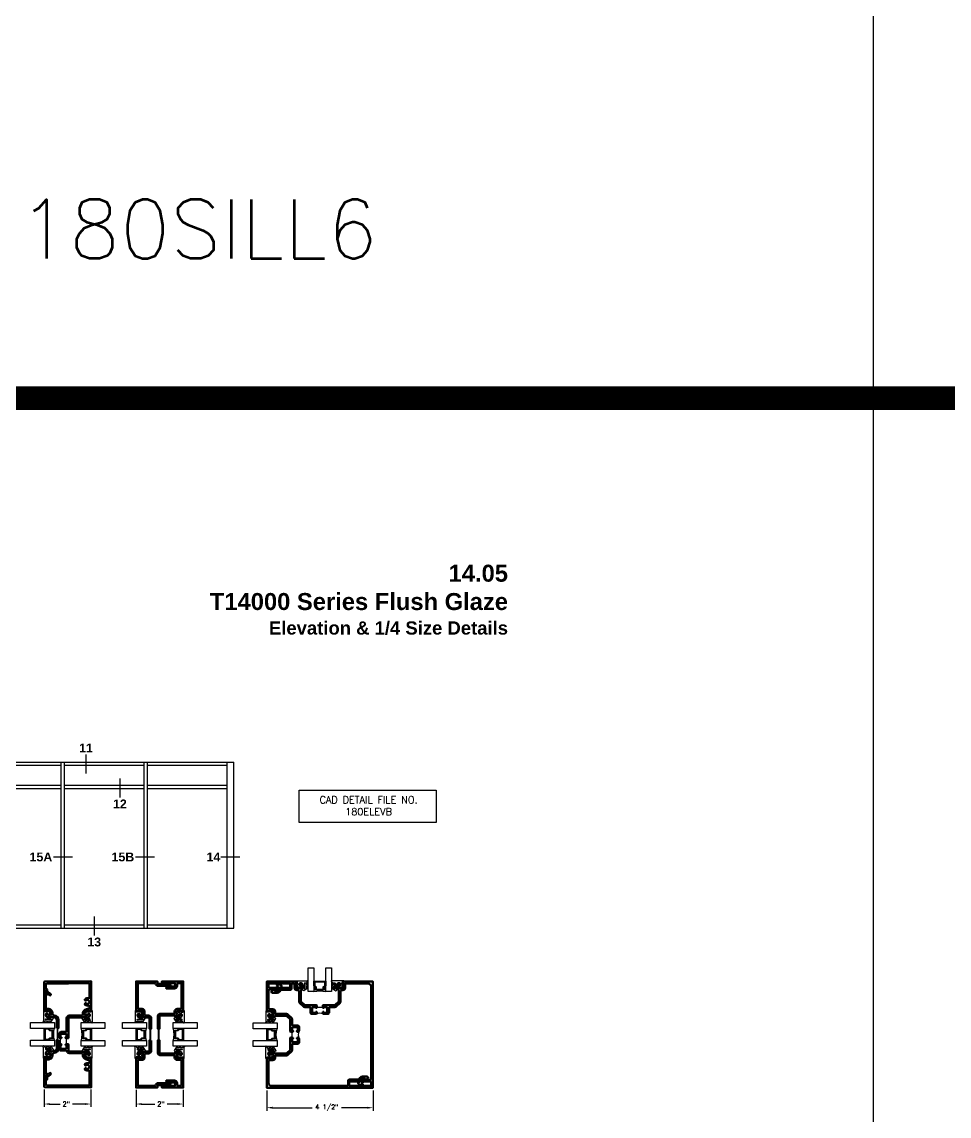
# Model space of a CAD drawing. Extents: x 0 to 139, y -15 to 75.
# Drawn here: x 37.45 to 47.27, y 7.27 to 18.86 of the extents above; entities that cross this region are included whole.
import ezdxf
from ezdxf.enums import TextEntityAlignment as Align

# ---------------------------------------------------------------- set-up
doc = ezdxf.new("R2010")
doc.units = 0
doc.header["$MEASUREMENT"] = 0
doc.header["$PDMODE"] = 3
doc.layers.get('DEFPOINTS').update_dxf_attribs({"linetype": 'CONTINUOUS'})
for name, color, linetype in [('R-ANNO-DIMS', 3, 'CONTINUOUS'), ('R-ANNO-TEXT', 6, 'CONTINUOUS'), ('R-Det1', 4, 'CONTINUOUS'), ('R-Det2', 2, 'CONTINUOUS'), ('R-OTLN', 1, 'CONTINUOUS'), ('R-PAT1', 5, 'CONTINUOUS'), ('TITLE', 7, 'CONTINUOUS')]:
    doc.layers.add(name, color=color, linetype=linetype)
doc.styles.get("Standard").update_dxf_attribs({"font": 'simplex'})
doc.styles.add('style1', font='arialbd.ttf')
doc.dimstyles.new('1-4size', dxfattribs={"dimtxt": 0.05, "dimasz": 0.06, "dimexe": 0.03125, "dimexo": 0.03125, "dimgap": 0.03125, "dimtad": 0, "dimdec": 5, "dimlfac": 4, "dimzin": 4, "dimdsep": 46, "dimlunit": 5, "dimtxsty": 'Standard', "dimcen": 0, "dimclrd": 256, "dimclre": 256, "dimclrt": 256, "dimadec": 0, "dimazin": 1, "dimtfac": 1, "dimtdec": 5, "dimtofl": 0, "dimtmove": 0, "dimatfit": 3, "dimfxl": 0, "dimfrac": 2, "dimtolj": 1, "dimtzin": 4, "dimarcsym": 0})

# ---------------------------------------------------------------- blocks, each defined once
blk = doc.blocks.new('*D107')
at = {"layer": 'DEFPOINTS', "color": 0}
for p in [(38.661, 7.586), (39.161, 7.586), (39.161, 7.402)]:
    blk.add_point(p, dxfattribs=at)
at = {"layer": 'R-ANNO-DIMS', "lineweight": -2}
for p, q in [((38.661, 7.554), (38.661, 7.371)), ((39.161, 7.554), (39.161, 7.371)), ((38.721, 7.402), (38.861, 7.402)), ((39.101, 7.402), (38.99, 7.402))]:
    blk.add_line(p, q, dxfattribs=at)
at = {"layer": 'R-ANNO-DIMS'}
for points in [[(38.721, 7.412), (38.721, 7.392), (38.661, 7.402)], [(39.101, 7.412), (39.101, 7.392), (39.161, 7.402)]]:
    blk.add_solid(points, dxfattribs=at)
at = {"layer": 'R-ANNO-DIMS', "insert": (38.925, 7.402), "char_height": 0.05, "attachment_point": 5}
blk.add_mtext('\\A1;2"', dxfattribs=at)
blk = doc.blocks.new('*D92')
at = {"layer": 'DEFPOINTS', "color": 0}
for p in [(37.687, 7.588), (38.183, 7.587), (37.687, 7.402)]:
    blk.add_point(p, dxfattribs=at)
at = {"layer": 'R-ANNO-DIMS', "lineweight": -2}
for p, q in [((37.687, 7.556), (37.687, 7.371)), ((38.183, 7.556), (38.183, 7.371)), ((37.747, 7.402), (37.858, 7.402)), ((38.123, 7.402), (37.987, 7.402))]:
    blk.add_line(p, q, dxfattribs=at)
at = {"layer": 'R-ANNO-DIMS'}
for points in [[(37.747, 7.412), (37.747, 7.392), (37.687, 7.402)], [(38.123, 7.412), (38.123, 7.392), (38.183, 7.402)]]:
    blk.add_solid(points, dxfattribs=at)
at = {"layer": 'R-ANNO-DIMS', "insert": (37.922, 7.402), "char_height": 0.05, "attachment_point": 5}
blk.add_mtext('\\A1;2"', dxfattribs=at)
blk = doc.blocks.new('*D113')
at = {"layer": 'DEFPOINTS', "color": 0}
for p in [(40.047, 7.578), (41.172, 7.578), (41.172, 7.363)]:
    blk.add_point(p, dxfattribs=at)
at = {"layer": 'R-ANNO-DIMS', "lineweight": -2}
for p, q in [((40.047, 7.546), (40.047, 7.331)), ((41.172, 7.546), (41.172, 7.331)), ((40.107, 7.363), (40.527, 7.363)), ((41.112, 7.363), (40.839, 7.363))]:
    blk.add_line(p, q, dxfattribs=at)
at = {"layer": 'R-ANNO-DIMS'}
for points in [[(40.107, 7.373), (40.107, 7.353), (40.047, 7.363)], [(41.112, 7.373), (41.112, 7.353), (41.172, 7.363)]]:
    blk.add_solid(points, dxfattribs=at)
at = {"layer": 'R-ANNO-DIMS', "insert": (40.683, 7.363), "char_height": 0.05, "attachment_point": 5}
blk.add_mtext('\\A1;4 1/2"', dxfattribs=at)
blk = doc.blocks.new('Door elevation')
at = {"layer": 'R-ANNO-TEXT'}
blk.add_line((100.65, 11.243), (100.65, 11.044), dxfattribs=at)
at = {"layer": 'R-OTLN'}
for p, q in [((98.34, 11.419), (101.856, 11.419)), ((98.34, 9.659), (98.34, 11.419)), ((98.375, 9.659), (98.375, 11.419)), ((98.375, 11.384), (99.184, 11.384)), ((99.184, 9.659), (99.184, 11.419)), ((99.219, 9.659), (99.219, 11.419)), ((99.219, 11.384), (100.028, 11.384)), ((100.028, 9.659), (100.028, 11.419)), ((100.063, 9.659), (100.063, 11.419)), ((100.063, 11.384), (100.907, 11.384)), ((100.907, 9.659), (100.907, 11.419)), ((100.942, 9.659), (100.942, 11.419)), ((100.942, 11.384), (101.785, 11.384)), ((101.785, 9.659), (101.785, 11.419)), ((101.856, 9.659), (101.856, 11.419)), ((98.375, 11.173), (99.184, 11.173)), ((98.375, 11.138), (99.184, 11.138)), ((99.219, 11.173), (100.028, 11.173)), ((99.219, 11.138), (100.028, 11.138)), ((100.063, 11.173), (100.907, 11.173)), ((100.063, 11.138), (100.907, 11.138)), ((100.942, 11.173), (101.785, 11.173)), ((100.942, 11.138), (101.785, 11.138)), ((98.34, 9.659), (100.942, 9.659)), ((98.375, 9.694), (99.184, 9.694)), ((99.219, 9.694), (100.028, 9.694)), ((100.063, 9.694), (100.907, 9.694)), ((100.907, 9.659), (101.856, 9.659)), ((100.942, 9.694), (101.785, 9.694))]:
    blk.add_line(p, q, dxfattribs=at)
blk = doc.blocks.new('P2728 compress')
at = {"layer": 'R-Det2'}
blk.add_lwpolyline([(176.266, 42.927), (176.372, 42.753, -0.301952), (176.324, 42.713), (176.124, 42.713, 0.414214), (176.044, 42.633), (176.044, 42.594, 0.388879), (176.081, 42.554), (176.097, 42.553, 0.440011), (176.14, 42.593), (176.14, 42.607, -0.668179), (176.157, 42.614), (176.206, 42.566, -0.668179), (176.17, 42.48), (176.111, 42.48), (176.083, 42.441, -0.836323), (176.069, 42.447), (176.078, 42.48), (175.994, 42.48, 0.414214), (175.988, 42.474), (175.988, 42.424, -0.414214), (175.982, 42.418), (175.954, 42.418, -0.414214), (175.948, 42.424), (175.948, 42.862, 0.083245), (175.94, 42.911), (175.94, 42.911)], format="xyb", dxfattribs=at)
for points in [[(175.978, 42.937), (176.028, 42.864), (176.119, 42.864), (176.088, 42.905)], [(176.117, 42.931), (176.175, 42.864), (176.267, 42.864), (176.235, 42.902)]]:
    blk.add_lwpolyline(points, dxfattribs=at)
at = {"layer": 'R-Det2', "lineweight": 25}
blk.add_lwpolyline([(176.039, 42.79, 0.372312), (176.054, 42.778), (176.284, 42.778, 0.668179), (176.295, 42.803), (176.252, 42.812), (176.078, 42.811), (176.034, 42.824)], format="xyb", close=True, dxfattribs=at)
at = {"layer": 'R-Det2', "ltscale": 0.1}
for centre, radius, start, end in [((175.962, 42.92), 0.0237, 22.2345, 202.2345), ((176.117, 42.901), 0.0297, 90, 171.5397), ((176.251, 42.914), 0.0199, 40.2978, 220.2978)]:
    blk.add_arc(centre, radius, start, end, dxfattribs=at)

msp = doc.modelspace()

# ---------------------------------------------------------------- hatches: boundary and pattern name
at = {"layer": 'R-PAT1'}
for points in [[(37.8208403, 8.2042645), (37.8395903, 8.2042645), (37.8395903, 8.0792645), (37.8208403, 8.0792645)], [(38.8021047, 8.0759323), (38.8221047, 8.0759323), (38.8221047, 8.2009323), (38.8021047, 8.2009323)], [(38.8911047, 8.0759323), (38.9111047, 8.0759323), (38.9111047, 8.2009323), (38.8911047, 8.2009323)]]:
    msp.add_hatch(color=256, dxfattribs=at).paths.add_polyline_path(points)

# ---------------------------------------------------------------- linework, layer by layer
at = {"layer": 'R-ANNO-TEXT'}
for p, q in [((38.1307094, 11.1037278), (38.1307094, 10.9039821)), ((37.9880648, 10.0178269), (37.7883192, 10.0178269)), ((38.8566709, 10.0178269), (38.6569253, 10.0178269)), ((39.7598615, 10.0178269), (39.5601159, 10.0178269)), ((38.2179629, 9.3868699), (38.2179629, 9.1871243))]:
    msp.add_line(p, q, dxfattribs=at)
msp.add_lwpolyline([(40.387642, 10.7268622), (41.8391219, 10.7268622), (41.8391219, 10.3847993), (40.387642, 10.3847993)], close=True, dxfattribs=at)
at = {"layer": 'R-Det1', "lineweight": 50}
for points in [[(37.8208403, 8.2042645), (37.8208403, 8.2902646, 0.4135158467), (37.7896647, 8.3215145, -0.143455795), (37.7729153, 8.3264645, 0.2925397147), (37.7645403, 8.3264645, -0.1452865705), (37.7476653, 8.3215145), (37.7275903, 8.3215145, -0.4150537634), (37.7043403, 8.3447645), (37.7043403, 8.3488895, -1.0129010917), (37.7275903, 8.3485895), (37.7275903, 8.3465145, 0.4142135624), (37.7325903, 8.3415145), (37.7510903, 8.3415145, 0.4161327233), (37.7588403, 8.3492645), (37.7588403, 8.3605145, 0.4142135624), (37.7275903, 8.3917645), (37.6928403, 8.3917645, -0.4142135624), (37.6878403, 8.3967645), (37.6878403, 8.6002645, -0.4142135624), (37.6903403, 8.6027645), (37.6955903, 8.6027645, -0.4129032258), (37.7033403, 8.5950145), (37.7033403, 8.5870145, 0.6690389661), (37.7165653, 8.5815145), (37.7229843, 8.5879505, -0.3726509123), (37.729511, 8.5884297), (37.7557153, 8.5689145, -0.2383281561), (37.7588403, 8.5627145), (37.7588403, 8.5618895, -0.6157428407), (37.7438653, 8.5543645), (37.7299403, 8.5647395, 0.3082190999), (37.7256403, 8.5648645, -0.1213374475), (37.7135903, 8.5606145, 0.3842927381), (37.7065903, 8.5529145), (37.7065903, 8.4180145, 0.4166706115), (37.7140903, 8.4105145), (37.7275903, 8.4105145, -0.4142135624), (37.7775903, 8.3605145), (37.7775903, 8.3556709, 0.3986406071), (37.792262, 8.3401931, -0.3986406071), (37.8395903, 8.2902645), (37.8395903, 8.2042645)], [(37.8395903, 8.0792645), (37.8395903, 7.9932645, -0.3986406071), (37.792262, 7.9433359, 0.3986406071), (37.7775903, 7.9278581), (37.7775903, 7.9230145, -0.1786830484), (37.7655973, 7.8905265), (37.7655973, 7.8850075), (37.7600782, 7.8850075, -0.1786830484), (37.7275903, 7.8730145), (37.7140903, 7.8730145, 0.4133333333), (37.7065903, 7.8655145), (37.7065903, 7.7305895, 0.3842927381), (37.7135903, 7.7228895, -0.1250270914), (37.7256403, 7.7186395, 0.3082190999), (37.7299403, 7.7187645), (37.7438653, 7.7291395, -0.6157428407), (37.7588403, 7.7216145), (37.7588403, 7.7208145, -0.2391768851), (37.7557153, 7.7145895), (37.7295059, 7.6950925, -0.3721215311), (37.722986, 7.6955687), (37.7165653, 7.7019895, 0.667873573), (37.7033403, 7.6965145), (37.7033403, 7.6885145, -0.4161327233), (37.6955903, 7.6807645), (37.6903403, 7.6807645, -0.4142135624), (37.6878403, 7.6832645), (37.6878403, 7.8867645, -0.4142135624), (37.6928403, 7.8917645), (37.7275903, 7.8917645, 0.4142135624), (37.7588403, 7.9230145), (37.7588403, 7.9342645, 0.4129032258), (37.7510903, 7.9420145), (37.7325903, 7.9420145, 0.4142135624), (37.7275903, 7.9370145), (37.7275903, 7.9349145, -1.0118394562), (37.7043403, 7.9346395), (37.7043403, 7.9387645, -0.4139789032), (37.7275903, 7.9620145), (37.7476653, 7.9620145, -0.1438656715), (37.7645403, 7.9570395, 0.2925397147), (37.7729153, 7.9570395, -0.1425656593), (37.7897291, 7.9620143, 0.4129124678), (37.8208403, 7.993264), (37.8208403, 8.0792645)]]:
    msp.add_lwpolyline(points, format="xyb", close=True, dxfattribs=at)
at = {"layer": 'R-Det2'}
for points in [[(40.5456078, 8.5920696), (40.4831078, 8.5920697), (40.4831078, 8.8455906), (40.5456078, 8.8455906), (40.5456078, 8.7015697), (40.6706078, 8.7015697), (40.6706078, 8.8455906), (40.7331078, 8.8455906), (40.7331078, 8.5920697), (40.6706078, 8.5920697), (40.6706078, 8.7015697), (40.6706078, 8.6545697), (40.6551078, 8.6390697), (40.6551078, 8.6078197), (40.5611078, 8.6078197), (40.5611078, 8.6390697), (40.5456078, 8.6545697), (40.5456078, 8.7015697), (40.5456078, 8.5920697, -0.1233101835), (40.6706078, 8.5920697, 0.8755579354)], [(37.7978179, 8.0780475), (37.7978179, 8.0155475), (37.544297, 8.0155475), (37.544297, 8.0780475), (37.6883179, 8.0780475), (37.6883179, 8.2030475), (37.544297, 8.2030475), (37.544297, 8.2655475), (37.7978179, 8.2655475), (37.7978179, 8.2030475), (37.6883179, 8.2030475), (37.7353179, 8.2030475), (37.7508179, 8.1875475), (37.7820679, 8.1875475), (37.7820679, 8.0935475), (37.7508179, 8.0935475), (37.7353179, 8.0780475), (37.6883179, 8.0780475), (37.7978179, 8.0780475, -0.1233101835), (37.7978179, 8.2030475, 0.8755579354)], [(38.0783289, 8.2013124), (38.0783289, 8.2638124), (38.3318499, 8.2638124), (38.3318499, 8.2013124), (38.1878289, 8.2013124), (38.1878289, 8.0763124), (38.3318499, 8.0763124), (38.3318499, 8.0138124), (38.0783289, 8.0138124), (38.0783289, 8.0763124), (38.1878289, 8.0763124), (38.1408289, 8.0763124), (38.1253289, 8.0918124), (38.0940789, 8.0918124), (38.0940789, 8.1858124), (38.1253289, 8.1858124), (38.1408289, 8.2013124), (38.1878289, 8.2013124), (38.0783289, 8.2013124, -0.1233101835), (38.0783289, 8.0763124, 0.8755579354)], [(38.7720749, 8.0763124), (38.7720749, 8.0138124), (38.518554, 8.0138124), (38.518554, 8.0763124), (38.6625749, 8.0763124), (38.6625749, 8.2013124), (38.518554, 8.2013124), (38.518554, 8.2638124), (38.7720749, 8.2638124), (38.7720749, 8.2013124), (38.6625749, 8.2013124), (38.7095749, 8.2013124), (38.7250749, 8.1858124), (38.7563249, 8.1858124), (38.7563249, 8.0918124), (38.7250749, 8.0918124), (38.7095749, 8.0763124), (38.6625749, 8.0763124), (38.7720749, 8.0763124, -0.1233101835), (38.7720749, 8.2013124, 0.8755579354)], [(39.0535289, 8.2013251), (39.053529, 8.2638251), (39.3070499, 8.2638251), (39.3070499, 8.2013251), (39.163029, 8.2013251), (39.163029, 8.0763251), (39.3070499, 8.0763251), (39.3070499, 8.0138251), (39.053529, 8.0138251), (39.053529, 8.0763251), (39.163029, 8.0763251), (39.116029, 8.0763251), (39.100529, 8.0918251), (39.069279, 8.0918251), (39.069279, 8.1858251), (39.100529, 8.1858251), (39.116029, 8.2013251), (39.163029, 8.2013251), (39.053529, 8.2013251, -0.1233101835), (39.053529, 8.0763251, 0.8755579354)], [(40.1550706, 8.0738957), (40.1550706, 8.0113957), (39.9015497, 8.0113957), (39.9015497, 8.0738957), (40.0455706, 8.0738957), (40.0455706, 8.1988957), (39.9015497, 8.1988957), (39.9015497, 8.2613957), (40.1550706, 8.2613957), (40.1550706, 8.1988957), (40.0455706, 8.1988957), (40.0925706, 8.1988957), (40.1080706, 8.1833957), (40.1393206, 8.1833957), (40.1393206, 8.0893957), (40.1080706, 8.0893957), (40.0925706, 8.0738957), (40.0455706, 8.0738957), (40.1550706, 8.0738957, -0.1233101835), (40.1550706, 8.1988957, 0.8755579354)]]:
    msp.add_lwpolyline(points, format="xyb", dxfattribs=at)
for points in [[(40.5556078, 8.6915697), (40.5556078, 8.6587118), (40.5711078, 8.6432118), (40.5711078, 8.6178197), (40.6451078, 8.6178197), (40.6451078, 8.6432118), (40.6606078, 8.6587118), (40.6606078, 8.6915697), (40.5556078, 8.6915697)], [(37.6983179, 8.0880475), (37.7311758, 8.0880475), (37.7466758, 8.1035475), (37.7720679, 8.1035475), (37.7720679, 8.1775475), (37.7466758, 8.1775475), (37.7311758, 8.1930475), (37.6983179, 8.1930475), (37.6983179, 8.0880475)], [(38.1778289, 8.1913124), (38.1449711, 8.1913124), (38.1294711, 8.1758124), (38.1040789, 8.1758124), (38.1040789, 8.1018124), (38.1294711, 8.1018124), (38.1449711, 8.0863124), (38.1778289, 8.0863124), (38.1778289, 8.1913124)], [(38.6725749, 8.0863124), (38.7054328, 8.0863124), (38.7209328, 8.1018124), (38.7463249, 8.1018124), (38.7463249, 8.1758124), (38.7209328, 8.1758124), (38.7054328, 8.1913124), (38.6725749, 8.1913124), (38.6725749, 8.0863124)], [(39.153029, 8.1913251), (39.1201711, 8.1913251), (39.1046711, 8.1758251), (39.079279, 8.1758251), (39.079279, 8.1018251), (39.1046711, 8.1018251), (39.1201711, 8.0863251), (39.153029, 8.0863251), (39.153029, 8.1913251)], [(40.0555706, 8.0838957), (40.0884285, 8.0838957), (40.1039285, 8.0993957), (40.1293206, 8.0993957), (40.1293206, 8.1733957), (40.1039285, 8.1733957), (40.0884285, 8.1888957), (40.0555706, 8.1888957), (40.0555706, 8.0838957)]]:
    msp.add_lwpolyline(points, dxfattribs=at)
at = {"layer": 'R-OTLN', "lineweight": 50}
for points in [[(37.9424609, 8.0981494), (37.9449609, 8.1006494), (37.9449609, 8.3116775, -0.4142135624), (37.9527109, 8.3194275), (38.0849609, 8.3194275, 0.1450639488), (38.1019882, 8.3244737, -0.2963644577), (38.1104337, 8.3244737, 0.1450639488), (38.1274609, 8.3194275), (38.1474609, 8.3194275, 0.4155724693), (38.1707109, 8.3427855), (38.1707109, 8.3468027, 1), (38.1474609, 8.3468027), (38.1474609, 8.3431775, -0.4142135624), (38.1437109, 8.3394275), (38.1239609, 8.3394275, -0.4142135624), (38.1162109, 8.3471775), (38.1162109, 8.3584275, -0.4142135624), (38.1474609, 8.3896775), (38.1834609, 8.3896775, 0.4142135624), (38.1872109, 8.3934275), (38.1872109, 8.6984045, 0.4160038791), (38.183438, 8.7021544), (37.6909701, 8.6979296, 0.4142058065), (37.6872523, 8.6941569), (37.6880586, 8.5998744, 0.5773500035), (37.6910733, 8.5981681), (37.6981629, 8.6023425, -0.5773500035), (37.7038155, 8.5991431), (37.7039724, 8.5807957, 1.000029034), (37.7194718, 8.5809287), (37.7191866, 8.6142711, 0.3582490687), (37.7128718, 8.6218208, -0.3582490687), (37.706557, 8.6293706), (37.7062069, 8.6703095, -0.4142058065), (37.7138902, 8.6781255), (37.9335491, 8.6800099), (37.9372994, 8.6762596), (37.9411257, 8.6800749), (38.1606444, 8.6819582, -0.4167284122), (38.1684609, 8.6742084), (38.1684609, 8.5290244, -0.5028435991), (38.1584734, 8.5216044, 0.2556484292), (38.1210215, 8.5137121, 0.2190376255), (38.1197109, 8.5108641), (38.1197109, 8.5032804, 0.6705407069), (38.1319261, 8.4982673, -2.4366677679), (38.1319261, 8.4685876, 0.6705407069), (38.1197109, 8.4635745), (38.1197109, 8.4559909, 0.2190376255), (38.1210215, 8.4531428, 0.2556484292), (38.1584734, 8.4452505, -0.5028435991), (38.1684609, 8.4378306), (38.1684609, 8.4161775, -0.4142135624), (38.1607109, 8.4084275), (38.1474609, 8.4084275, 0.4142135624), (38.0962109, 8.3571775), (38.0962109, 8.3506775, -0.4142135624), (38.0837109, 8.3381775), (37.9527109, 8.3381775, 0.4142135624), (37.9262109, 8.3116775), (37.9262109, 8.1729619, -0.4142135624), (37.9183984, 8.1651494), (37.8654609, 8.1651494, 0.4142135624), (37.8499609, 8.1496494), (37.8499609, 8.1058994, 0.4142135624), (37.8577109, 8.0981494), (37.8662109, 8.0981494, 0.4142135624), (37.8724609, 8.1043994, 0.4142135624), (37.8662109, 8.1106494, -0.4142135624), (37.8624609, 8.1143994), (37.8624609, 8.1386494, -0.4142135624), (37.8702109, 8.1463994), (37.9172109, 8.1463994, -0.4142135624), (37.9249609, 8.1386494), (37.9249609, 8.1143994, -0.4142135624), (37.9212109, 8.1106494, 0.4142135624), (37.9149609, 8.1043994, 0.4142135624), (37.9212109, 8.0981494), (37.9249609, 8.0981494)], [(38.7523547, 8.3459323, 0.4129032258), (38.7601047, 8.3381823), (38.7943547, 8.3381823, -0.4144144144), (38.8221047, 8.3104323), (38.8221047, 8.2009323), (38.8021047, 8.2009323), (38.8021047, 8.3104323, 0.4161327233), (38.7943547, 8.3181823), (38.7636047, 8.3181823, -0.1438783915), (38.7465797, 8.3232323, 0.2958579882), (38.7381297, 8.3232323, -0.1446800426), (38.7211047, 8.3181823), (38.7011047, 8.3181823, -0.4129032258), (38.6778547, 8.3414323), (38.6778547, 8.3455573, -1), (38.7011047, 8.3455573), (38.7011047, 8.3381823), (38.7246047, 8.3381823, 0.4161327233), (38.7323547, 8.3459323), (38.7323547, 8.3806823, 0.4161327233), (38.7246047, 8.3884323), (38.6613547, 8.3884323), (38.6613547, 8.7009323), (38.8878547, 8.7009323), (38.8878547, 8.6814323, 0.4129032258), (38.8956047, 8.6736823), (39.0186047, 8.6736823, -0.415), (39.0286047, 8.6636823, -0.415), (39.0186047, 8.6536823), (38.8956047, 8.6536823, -0.346473958), (38.8686297, 8.6749823, 0.3485231626), (38.8610797, 8.6809323), (38.6891047, 8.6809323, 0.4129032258), (38.6813547, 8.6731823), (38.6813547, 8.4161823, 0.4129032258), (38.6891047, 8.4084323), (38.7246047, 8.4084323, -0.4144144144), (38.7523547, 8.3806823)], [(39.0700797, 8.3659323), (39.0700797, 8.3806823, -0.4137777211), (39.0978547, 8.4084323), (39.1333547, 8.4084323, 0.4161327233), (39.1411047, 8.4161823), (39.1411047, 8.6731823, 0.4129032258), (39.1333547, 8.6809323), (39.1030797, 8.6809323, 0.4129032258), (39.0953297, 8.6731823), (39.0953297, 8.6536823, -0.4144144144), (39.0675797, 8.6259323), (38.9815797, 8.6259323), (38.9815797, 8.6359323), (38.9915797, 8.6459323), (39.0675797, 8.6459323, 0.4193548387), (39.0753297, 8.6536823), (39.0753297, 8.6731823, 0.4161327233), (39.0675797, 8.6809323), (38.9446047, 8.6809323), (38.9346047, 8.6909323), (38.9346047, 8.7009323), (39.1611047, 8.7009323), (39.1611047, 8.3884323), (39.0978547, 8.3884323, 0.4138467965), (39.0900797, 8.3806823), (39.0900797, 8.3459323, 0.4170710678), (39.0978547, 8.3381823), (39.1213297, 8.3381823), (39.1213297, 8.3455573, -0.998926463), (39.1446047, 8.3455573), (39.1446047, 8.3414323, -0.4142935948), (39.1213297, 8.3181823), (39.0978547, 8.3181823, -0.2718429418), (39.0705547, 8.3342073, 0.2696461314), (39.0637797, 8.3381823), (38.9188547, 8.3381823, 0.4161327233), (38.9111047, 8.3304323), (38.9111047, 8.2009323), (38.8911047, 8.2009323), (38.8911047, 8.3304323, -0.4144144144), (38.9188547, 8.3581823), (39.0623297, 8.3581823, 0.4193548387)], [(40.5768204, 8.4461113), (40.5743204, 8.4486113), (40.4502805, 8.4486113, -0.1989123674), (40.4448004, 8.4508812), (40.4105903, 8.4850914, -0.1989123674), (40.4083204, 8.4905714), (40.4083204, 8.6048025, -0.2719031292), (40.4122947, 8.6115706, 0.2719031292), (40.4283204, 8.6388613), (40.4283204, 8.6588613, 0.4142135624), (40.4050704, 8.6821113), (40.4008204, 8.6821113, 0.4142135624), (40.3893204, 8.6706113), (40.3893204, 8.6703613, 0.4142135624), (40.4008204, 8.6588613), (40.4083204, 8.6588613), (40.4083204, 8.6353613, -0.4142135624), (40.4005704, 8.6276113), (40.3658204, 8.6276113, -0.4142135624), (40.3580704, 8.6353613), (40.3580704, 8.6986113), (40.0455704, 8.6986113), (40.0455704, 8.6868613), (40.0668204, 8.6868613), (40.0668204, 8.6786113), (40.2878204, 8.6786113, -0.4142135624), (40.2955704, 8.6708613), (40.2955704, 8.6303613, -1.1061101345), (40.2831966, 8.6316113), (40.1905448, 8.6316113, 0.2679491924), (40.1730078, 8.6214863), (40.161915, 8.6022729, -0.2679491924), (40.1552033, 8.5983979), (40.1385704, 8.5983979), (40.1238204, 8.6131479), (40.1031481, 8.6018715, 0.7769954107), (40.109134, 8.5783979), (40.1552033, 8.5783979, 0.2679491924), (40.1792355, 8.5922729), (40.1903283, 8.6114863), (40.2955704, 8.6116113, 0.4142135624), (40.3080704, 8.6241113), (40.3080704, 8.6708613, -0.4142135624), (40.3158204, 8.6786113), (40.3303204, 8.6786113, -0.4142135624), (40.3380704, 8.6708613), (40.3380704, 8.6353613, 0.4142135624), (40.3658204, 8.6076113), (40.3805704, 8.6076113, -0.4142135624), (40.3883204, 8.5998613), (40.3883204, 8.4905714, 0.1989123674), (40.3964482, 8.4709492), (40.4306583, 8.4367391, 0.1989123674), (40.4502805, 8.4286113), (40.5020079, 8.4286113, -0.4142135624), (40.5098204, 8.4207988), (40.5098204, 8.3716113, 0.4142135624), (40.5253204, 8.3561113), (40.5690704, 8.3561113, 0.4142135624), (40.5768204, 8.3638613), (40.5768204, 8.3723613, 0.4142135624), (40.5705704, 8.3786113, 0.4142135624), (40.5643204, 8.3723613, -0.4142135624), (40.5605704, 8.3686113), (40.5363204, 8.3686113, -0.4142135624), (40.5285704, 8.3763613), (40.5285704, 8.4208613, -0.4142135624), (40.5363204, 8.4286113), (40.5605704, 8.4286113, -0.4142135624), (40.5643204, 8.4248613, 0.4142135624), (40.5705704, 8.4186113, 0.4142135624), (40.5768204, 8.4248613)], [(40.6393204, 8.4248613), (40.6393204, 8.4248613, 0.4142135624), (40.6455704, 8.4186113, 0.4142135624), (40.6518204, 8.4248613, -0.4142135624), (40.6555704, 8.4286113), (40.6798204, 8.4286113, -0.4142135624), (40.6875704, 8.4208613), (40.6875704, 8.3763613, -0.4142135624), (40.6798204, 8.3686113), (40.6555704, 8.3686113, -0.4142135624), (40.6518204, 8.3723613, 0.4142135624), (40.6455704, 8.3786113, 0.4142135624), (40.6393204, 8.3723613), (40.6393204, 8.3638613, 0.4142135624), (40.6470704, 8.3561113), (40.6908204, 8.3561113, 0.4142135624), (40.7063204, 8.3716113), (40.7063204, 8.4207988, -0.4142135624), (40.7141329, 8.4286113), (40.7658602, 8.4286113, 0.1989123674), (40.7854824, 8.4367391), (40.8196926, 8.4709492, 0.1989123674), (40.8278204, 8.4905714), (40.8278204, 8.5998613, -0.4142135624), (40.8355704, 8.6076113), (40.8503204, 8.6076113, 0.4142135624), (40.8780704, 8.6353613), (40.8780704, 8.6708613, -0.4142135624), (40.8858204, 8.6786113), (41.1193204, 8.6786113, -0.4142135624), (41.1505704, 8.6473613), (41.1505704, 7.6668246, -0.4142135624), (41.1428204, 7.6590746), (41.0865704, 7.6590746), (41.0795704, 7.6660746), (41.0156022, 7.6291426, 0.5773502692), (41.0156022, 7.6157192), (41.0514152, 7.5950425, 0.4142135624), (41.0650755, 7.5987028, 0.4142135624), (41.0614152, 7.612363), (41.0556022, 7.6157192, -0.5773502692), (41.0556022, 7.6291426), (41.0710066, 7.6380363, -0.1316524976), (41.0748816, 7.6390746), (41.1428204, 7.6390746, -0.4142135624), (41.1505704, 7.6313246), (41.1505704, 7.5905473, 0.3888787319), (41.1539935, 7.5868116), (41.1664935, 7.5857179, 0.4400105309), (41.1705704, 7.5894537), (41.1705704, 8.6986113), (40.8580704, 8.6986113), (40.8580704, 8.6353613, -0.4142135624), (40.8503204, 8.6276113), (40.8155704, 8.6276113, -0.4142135624), (40.8078204, 8.6353613), (40.8078204, 8.6588613), (40.8153204, 8.6588613, 0.4142135624), (40.8268204, 8.6703613), (40.8268204, 8.6706113, 0.4142135624), (40.8153204, 8.6821113), (40.8110704, 8.6821113, 0.4142135624), (40.7878204, 8.6588613), (40.7878204, 8.6388613, 0.2719031292), (40.803846, 8.6115706, -0.2719031292), (40.8078204, 8.6048025), (40.8078204, 8.4905714, -0.1989123674), (40.8055504, 8.4850914), (40.7713403, 8.4508812, -0.1989123674), (40.7658602, 8.4486113), (40.6418204, 8.4486113), (40.6393204, 8.4461113)], [(40.3193204, 8.1676507), (40.2980704, 8.1676507), (40.2955704, 8.1701507), (40.2955704, 8.2941906, 0.1989123674), (40.2933004, 8.2996707), (40.2590903, 8.3338808, 0.1989123674), (40.2536102, 8.3361507), (40.1393791, 8.3361507, 0.2719031292), (40.132611, 8.3321764, -0.2719031292), (40.1053204, 8.3161507), (40.0853204, 8.3161507, -0.4142135624), (40.0620704, 8.3394007), (40.0620704, 8.3436507, -0.4142135624), (40.0735704, 8.3551507), (40.0738204, 8.3551507, -0.4142135624), (40.0853204, 8.3436507), (40.0853204, 8.3361507), (40.1088204, 8.3361507, 0.4142135624), (40.1165704, 8.3439007), (40.1165704, 8.3786507, 0.4142135624), (40.1088204, 8.3864007), (40.0455704, 8.3864007), (40.0455704, 8.6830583, -0.4400105309), (40.0496472, 8.6867941), (40.0621472, 8.6857004, -0.3888787319), (40.0655704, 8.6819647), (40.0655704, 8.6411874, 0.4142135624), (40.0733204, 8.6334374), (40.1412591, 8.6334374, 0.1316524976), (40.1451341, 8.6344757), (40.1605385, 8.6433694, 0.5773502692), (40.1605385, 8.6567928), (40.1547255, 8.660149, -0.4142135624), (40.1510653, 8.6738092, -0.4142135624), (40.1647255, 8.6774695), (40.2005385, 8.6567928, -0.5773502692), (40.2005385, 8.6433694), (40.1365704, 8.6064374), (40.1295704, 8.6134374), (40.0733204, 8.6134374, 0.4142135624), (40.0655704, 8.6056874), (40.0655704, 8.4141507, 0.4142135624), (40.0733204, 8.4064007), (40.1088204, 8.4064007, -0.4142135624), (40.1365704, 8.3786507), (40.1365704, 8.3639007, 0.4142135624), (40.1443204, 8.3561507), (40.2536102, 8.3561507, -0.1989123674), (40.2732324, 8.3480229), (40.3074426, 8.3138128, -0.1989123674), (40.3155704, 8.2941906), (40.3155704, 8.2424632, 0.4142135624), (40.3233829, 8.2346507), (40.3725704, 8.2346507, -0.4142135624), (40.3880704, 8.2191507), (40.3880704, 8.1754007, -0.4142135624), (40.3803204, 8.1676507), (40.3718204, 8.1676507, -0.4142135624), (40.3655704, 8.1739007, -0.4142135624), (40.3718204, 8.1801507, 0.4142135624), (40.3755704, 8.1839007), (40.3755704, 8.2081507, 0.4142135624), (40.3678204, 8.2159007), (40.3233204, 8.2159007, 0.4142135624), (40.3155704, 8.2081507), (40.3155704, 8.1839007, 0.4142135624), (40.3193204, 8.1801507, -0.4142135624), (40.3255704, 8.1739007, -0.4142135624)], [(37.9249609, 8.0356494), (37.9212109, 8.0356494, 0.4142135624), (37.9149609, 8.0293994, 0.4142135624), (37.9212109, 8.0231494, -0.4142135624), (37.9249609, 8.0193994), (37.9249609, 7.9951494, -0.4142135624), (37.9172109, 7.9873994), (37.8702109, 7.9873994, -0.4142135624), (37.8624609, 7.9951494), (37.8624609, 8.0193994, -0.4142135624), (37.8662109, 8.0231494, 0.4142135624), (37.8724609, 8.0293994, 0.4142135624), (37.8662109, 8.0356494), (37.8577109, 8.0356494, 0.4142135624), (37.8499609, 8.0278994), (37.8499609, 7.9841494, 0.4142135624), (37.8654609, 7.9686494), (37.9191383, 7.9686494, -0.3569974072), (37.926735, 7.9624331, 0.3569974072), (37.9527109, 7.9411775), (38.0837109, 7.9411775, -0.4142135624), (38.0962109, 7.9286775), (38.0962109, 7.9221775, 0.4142135624), (38.1474609, 7.8709275), (38.1607109, 7.8709275, -0.4142135624), (38.1684609, 7.8631775), (38.1684609, 7.8415244, -0.5028435991), (38.1584734, 7.8341044, 0.2556484292), (38.1210215, 7.8262121, 0.2190376255), (38.1197109, 7.8233641), (38.1197109, 7.8157804, 0.6705407069), (38.1319261, 7.8107673, -2.4366677679), (38.1319261, 7.7810876, 0.6705407069), (38.1197109, 7.7760745), (38.1197109, 7.7684909, 0.2190376255), (38.1210215, 7.7656428, 0.2556484292), (38.1584734, 7.7577505, -0.5028435991), (38.1684609, 7.7503306), (38.1684609, 7.6051465, -0.4167284122), (38.1606444, 7.5973968), (37.7138902, 7.6012294, -0.4142058065), (37.7062069, 7.6090454), (37.7065549, 7.6497344, -0.3582490687), (37.7128697, 7.6572841, 0.3582490687), (37.7191845, 7.6648339), (37.7194718, 7.6984262, 1.000029034), (37.7039724, 7.6985592), (37.7038155, 7.6802118, -0.5773500035), (37.6981629, 7.6770125), (37.6910733, 7.6811869, 0.5773500035), (37.6880586, 7.6794805), (37.6872523, 7.5851981, 0.4142058065), (37.6909701, 7.5814253), (38.183438, 7.5772005, 0.4160038791), (38.1872109, 7.5809505), (38.1872109, 7.8859275, 0.4142135624), (38.1834609, 7.8896775), (38.1474609, 7.8896775, -0.4142135624), (38.1162109, 7.9209275), (38.1162109, 7.9321775, -0.4142135624), (38.1239609, 7.9399275), (38.1437109, 7.9399275, -0.4142135624), (38.1474609, 7.9361775), (38.1474609, 7.9325522, 1), (38.1707109, 7.9325522), (38.1707109, 7.9365694, 0.415572152), (38.1474609, 7.9599275), (38.1274609, 7.9599275, 0.1450639488), (38.1104337, 7.9548812, -0.2963644577), (38.1019882, 7.9548812, 0.1450639488), (38.0849609, 7.9599275), (37.9527109, 7.9599275, -0.4142135624), (37.9449609, 7.9676775), (37.9449609, 8.0331494), (37.9424609, 8.0356494)], [(38.8221047, 8.0759323), (38.8221047, 7.9664323, -0.4144144144), (38.7943547, 7.9386823), (38.7601047, 7.9386823, 0.4129032258), (38.7523547, 7.9309323), (38.7523547, 7.8961823, -0.4144144144), (38.7246047, 7.8684323), (38.6891047, 7.8684323, 0.4129032258), (38.6813547, 7.8606823), (38.6813547, 7.6036823, 0.4129032258), (38.6891047, 7.5959323), (38.8610797, 7.5959323, 0.344434827), (38.8686297, 7.6018823, -0.3476160229), (38.8956047, 7.6231823), (39.0186047, 7.6231823, -0.415), (39.0286047, 7.6131823, -0.415), (39.0186047, 7.6031823), (38.8956047, 7.6031823, 0.4129032258), (38.8878547, 7.5954323), (38.8878547, 7.5759323), (38.6613547, 7.5759323), (38.6613547, 7.8884323), (38.7246047, 7.8884323, 0.4161327233), (38.7323547, 7.8961823), (38.7323547, 7.9309323, 0.4161327233), (38.7246047, 7.9386823), (38.7011047, 7.9386823), (38.7011047, 7.9313073, -1), (38.6778547, 7.9313073), (38.6778547, 7.9354323, -0.4139789032), (38.7011047, 7.9586823), (38.7211047, 7.9586823, -0.1473789051), (38.7381297, 7.9536323, 0.2958579882), (38.7465797, 7.9536323, -0.1465778598), (38.7636047, 7.9586823), (38.7943547, 7.9586823, 0.4161327233), (38.8021047, 7.9664323), (38.8021047, 8.0759323)], [(39.0700797, 7.8961823), (39.0700797, 7.9109323, 0.4193548387), (39.0623297, 7.9186823), (38.9188547, 7.9186823, -0.4144144144), (38.8911047, 7.9464323), (38.8911047, 8.0759323), (38.9111047, 8.0759323), (38.9111047, 7.9464323, 0.4161327233), (38.9188547, 7.9386823), (39.0637797, 7.9386823, 0.2696461314), (39.0705547, 7.9426573, -0.2718429418), (39.0978547, 7.9586823), (39.1213297, 7.9586823, -0.4142935948), (39.1446047, 7.9354323), (39.1446047, 7.9313073, -0.998926463), (39.1213297, 7.9313073), (39.1213297, 7.9386823), (39.0978547, 7.9386823, 0.4170710678), (39.0900797, 7.9309323), (39.0900797, 7.8961823, 0.4138467965), (39.0978547, 7.8884323), (39.1611047, 7.8884323), (39.1611047, 7.5759323), (38.9346047, 7.5759323), (38.9346047, 7.5859323), (38.9446047, 7.5959323), (39.0675797, 7.5959323, 0.4161327233), (39.0753297, 7.6036823), (39.0753297, 7.6231823, 0.4193548387), (39.0675797, 7.6309323), (38.9915797, 7.6309323), (38.9815797, 7.6409323), (38.9815797, 7.6509323), (39.0675797, 7.6509323, -0.4144144144), (39.0953297, 7.6231823), (39.0953297, 7.6036823, 0.4129032258), (39.1030797, 7.5959323), (39.1333547, 7.5959323, 0.4129032258), (39.1411047, 7.6036823), (39.1411047, 7.8606823, 0.4161327233), (39.1333547, 7.8684323), (39.0978547, 7.8684323, -0.4137777211)], [(40.3193204, 8.1051507), (40.3193204, 8.1051507, -0.4142135624), (40.3255704, 8.0989007, -0.4142135624), (40.3193204, 8.0926507, 0.4142135624), (40.3155704, 8.0889007), (40.3155704, 8.0646507, 0.4142135624), (40.3233204, 8.0569007), (40.3678204, 8.0569007, 0.4142135624), (40.3755704, 8.0646507), (40.3755704, 8.0889007, 0.4142135624), (40.3718204, 8.0926507, -0.4142135624), (40.3655704, 8.0989007, -0.4142135624), (40.3718204, 8.1051507), (40.3803204, 8.1051507, -0.4142135624), (40.3880704, 8.0974007), (40.3880704, 8.0536507, -0.4142135624), (40.3725704, 8.0381507), (40.3233829, 8.0381507, 0.4142135624), (40.3155704, 8.0303382), (40.3155704, 7.9786109, -0.1989123674), (40.3074426, 7.9589887), (40.2732324, 7.9247785, -0.1989123674), (40.2536102, 7.9166507), (40.1443204, 7.9166507, 0.4142135624), (40.1365704, 7.9089007), (40.1365704, 7.8941507, -0.4142135624), (40.1088204, 7.8664007), (40.0733204, 7.8664007, 0.4142135624), (40.0655704, 7.8586507), (40.0655704, 7.6251507, 0.4142135624), (40.0968204, 7.5939007), (40.9003204, 7.5939007, 0.4142135624), (40.9080704, 7.6016507), (40.9080704, 7.6484007, -0.4142135624), (40.9205704, 7.6609007), (41.0258124, 7.6610257), (41.0369052, 7.6802391, -0.2679491924), (41.0609374, 7.6941141), (41.1070068, 7.6941141, -0.7769954107), (41.1129927, 7.6706405), (41.0923204, 7.6593641), (41.0775704, 7.6741141), (41.0609374, 7.6741141, 0.2679491924), (41.0542258, 7.6702391), (41.0431329, 7.6510257, -0.2679491924), (41.0255959, 7.6409007), (40.9329441, 7.6409007, 1.1061101345), (40.9205704, 7.6421507), (40.9205704, 7.6016507, 0.4142135624), (40.9283204, 7.5939007), (41.1493204, 7.5939007), (41.1493204, 7.5856507), (41.1705704, 7.5856507), (41.1705704, 7.5739007), (40.0455704, 7.5739007), (40.0455704, 7.8864007), (40.1088204, 7.8864007, 0.4142135624), (40.1165704, 7.8941507), (40.1165704, 7.9289007, 0.4142135624), (40.1088204, 7.9366507), (40.0853204, 7.9366507), (40.0853204, 7.9291507, -0.4142135624), (40.0738204, 7.9176507), (40.0735704, 7.9176507, -0.4142135624), (40.0620704, 7.9291507), (40.0620704, 7.9334007, -0.4142135624), (40.0853204, 7.9566507), (40.1053204, 7.9566507, -0.2719031292), (40.132611, 7.9406251, 0.2719031292), (40.1393791, 7.9366507), (40.2536102, 7.9366507, 0.1989123674), (40.2590903, 7.9389207), (40.2933004, 7.9731308, 0.1989123674), (40.2955704, 7.9786109), (40.2955704, 8.1026507), (40.2980704, 8.1051507)]]:
    msp.add_lwpolyline(points, format="xyb", close=True, dxfattribs=at)
at = {"layer": 'R-PAT1'}
for points in [[(40.5363204, 8.4286113), (40.5605704, 8.4286113, -0.4142135624), (40.5643204, 8.4248613, 0.4142135624), (40.5705704, 8.4186113, 0.4142135624), (40.5768204, 8.4248613, -0.4142135624), (40.5805704, 8.4286113), (40.6355704, 8.4286113, -0.4142135624), (40.6393204, 8.4248613, 0.4142135624), (40.6455704, 8.4186113, 0.4142135624), (40.6518204, 8.4248613, -0.4142135624), (40.6555704, 8.4286113), (40.6798204, 8.4286113, -0.4142135624), (40.6875704, 8.4208613), (40.6875704, 8.3763613, -0.4142135624), (40.6798204, 8.3686113), (40.6555704, 8.3686113, -0.4142135624), (40.6518204, 8.3723613, 0.4142135624), (40.6455704, 8.3786113, 0.4142135624), (40.6393204, 8.3723613), (40.6393204, 8.3638613, 0.3026074371), (40.6440852, 8.3567093, 0.2003205128), (40.5720555, 8.3567093, 0.3026074371), (40.5768204, 8.3638613), (40.5768204, 8.3723613, 0.4142135624), (40.5705704, 8.3786113, 0.4142135624), (40.5643204, 8.3723613, -0.4142135624), (40.5605704, 8.3686113), (40.5363204, 8.3686113, -0.4142135624), (40.5285704, 8.3763613), (40.5285704, 8.4208613, -0.4142135624)], [(37.8627514, 8.0192169), (37.8627514, 7.9949669, 0.4142135624), (37.8705014, 7.9872169), (37.9172109, 7.9873994, 0.4142135624), (37.9249609, 7.9951494), (37.9249609, 8.0193994, 0.4142135624), (37.9212109, 8.0231494, -0.4142135624), (37.9149609, 8.0293994, -0.4142135624), (37.9212109, 8.0356494), (37.9249609, 8.0356494), (37.9249609, 8.0981494), (37.9212109, 8.0981494, -0.4142135624), (37.9149609, 8.1043994, -0.4142135624), (37.9212109, 8.1106494, 0.4142135624), (37.9249609, 8.1143994), (37.9249609, 8.1386494, 0.4142135624), (37.9172109, 8.1463994), (37.8705014, 8.1462169, 0.4142135624), (37.8627514, 8.1384669), (37.8627514, 8.1142169, 0.4142135624), (37.8665014, 8.1104669, -0.4142135624), (37.8727514, 8.1042169, -0.4142135624), (37.8665014, 8.0979669), (37.8580014, 8.0979669, -0.3026074371), (37.8508493, 8.1027317, -0.2003205128), (37.8508493, 8.0307021, -0.3026074371), (37.8580014, 8.0354669), (37.8665014, 8.0354669, -0.4142135624), (37.8727514, 8.0292169, -0.4142135624), (37.8665014, 8.0229669, 0.4142135624)], [(40.3155704, 8.0646507), (40.3155704, 8.0889007, -0.4142135624), (40.3193204, 8.0926507, 0.4142135624), (40.3255704, 8.0989007, 0.4142135624), (40.3193204, 8.1051507, -0.4142135624), (40.3155704, 8.1089007), (40.3155704, 8.1639007, -0.4142135624), (40.3193204, 8.1676507, 0.4142135624), (40.3255704, 8.1739007, 0.4142135624), (40.3193204, 8.1801507, -0.4142135624), (40.3155704, 8.1839007), (40.3155704, 8.2081507, -0.4142135624), (40.3233204, 8.2159007), (40.3678204, 8.2159007, -0.4142135624), (40.3755704, 8.2081507), (40.3755704, 8.1839007, -0.4142135624), (40.3718204, 8.1801507, 0.4142135624), (40.3655704, 8.1739007, 0.4142135624), (40.3718204, 8.1676507), (40.3803204, 8.1676507, 0.3026074371), (40.3874724, 8.1724156, 0.2003205128), (40.3874724, 8.1003859, 0.3026074371), (40.3803204, 8.1051507), (40.3718204, 8.1051507, 0.4142135624), (40.3655704, 8.0989007, 0.4142135624), (40.3718204, 8.0926507, -0.4142135624), (40.3755704, 8.0889007), (40.3755704, 8.0646507, -0.4142135624), (40.3678204, 8.0569007), (40.3233204, 8.0569007, -0.4142135624)]]:
    msp.add_lwpolyline(points, format="xyb", close=True, dxfattribs=at)
at = {"layer": 'TITLE'}
msp.add_line((46.4693335, 74.8789502), (46.4693335, -0.1210498), dxfattribs=at)
at = {"layer": 'TITLE', "const_width": 0.25}
msp.add_lwpolyline([(0.25, 14.8789502), (138.9080005, 14.8789502)], dxfattribs=at)

# ---------------------------------------------------------------- block references
at = {"layer": 'R-OTLN'}
msp.add_blockref('Door elevation', (-62.1601732, -0.3947093), dxfattribs=at)
at = {"layer": 'R-PAT1', "yscale": 0.25, "zscale": 0.25}
for p, xscale, rotation in [((29.7501539, 52.6938409), 0.25, 269.9999999999999), ((51.4659868, 52.6938409), -0.25, 90), ((-6.3076661, 18.9996809), -0.25, 180), ((82.1842173, 18.9975939), 0.25, 180), ((-5.3356517, 18.9963487), -0.25, 180), ((83.1581111, 18.9963487), 0.25, 180), ((-3.9517082, 18.9943171), -0.25, 180)]:
    msp.add_blockref('P2728 compress', p, dxfattribs=dict(at, xscale=xscale, rotation=rotation))
for p, xscale in [((-6.3076661, -2.7161519), 0.25), ((82.1842173, -2.7182389), -0.25), ((-5.3356517, -2.7194841), 0.25), ((83.1581111, -2.7194841), -0.25), ((-3.9517082, -2.7215157), 0.25)]:
    msp.add_blockref('P2728 compress', p, dxfattribs=dict(at, xscale=xscale))

# ---------------------------------------------------------------- texts
at = {"layer": 'R-ANNO-TEXT', "style": 'style1'}
for s, p in [('11', (38.1306578, 11.1725443)), ('12', (38.4901164, 10.5802281)), ('15A', (37.6534415, 10.018807)), ('15B', (38.5220476, 10.018807)), ('14', (39.481402, 10.018807)), ('13', (38.2179113, 9.118369))]:
    msp.add_text(s, height=0.09375, dxfattribs=at).set_placement(p, align=Align.MIDDLE_CENTER)
at = {"layer": 'R-ANNO-TEXT', "insert": (41.1243242, 10.6612794), "char_height": 0.075, "width": 1.875, "attachment_point": 2}
msp.add_mtext('CAD DETAIL FILE NO.\\P180ELEVB', dxfattribs=at)
at = {"layer": 'TITLE'}
msp.add_text('180SILL6', height=0.625, dxfattribs=at).set_placement((37.4180429, 16.3552017))
at = {"layer": 'TITLE', "insert": (42.6014543, 13.1137387, 6.2106922), "char_height": 0.18, "width": 7.44, "attachment_point": 3}
msp.add_mtext('{\\fArial|b1|i0|c0|p34;14.05\\PT14000 Series Flush Glaze\\P\\H0.7778x;Elevation & 1/4 Size Details}', dxfattribs=at)

# ---------------------------------------------------------------- dimensions: what is measured, and where the dimension line sits
at = {"layer": 'R-ANNO-DIMS'}
dim = msp.add_linear_dim(base=(37.6872523, 7.4018502), p1=(38.183493, 7.5868703), p2=(37.6872523, 7.5876119), angle=180, dimstyle='1-4size', override={"dimpost": '"'}, dxfattribs=at)
dim.commit()
dim.dimension.update_dxf_attribs({"geometry": '*D92', "text_midpoint": (37.922338, 7.4018502), "dimtype": 160})
for base, p1, p2, picture, middle in [((39.1611047, 7.4018502), (38.6613547, 7.5857192), (39.1611047, 7.5857192), '*D107', (38.9250901, 7.4018502)), ((41.1718816, 7.3626556), (40.0468816, 7.5776507), (41.1718816, 7.5776507), '*D113', (40.6830704, 7.3626556))]:
    dim = msp.add_linear_dim(base=base, p1=p1, p2=p2, dimstyle='1-4size', override={"dimpost": '"'}, dxfattribs=at)
    dim.commit()
    dim.dimension.update_dxf_attribs({"geometry": picture, "text_midpoint": middle, "dimtype": 160})

doc.saveas('drawing.dxf')
